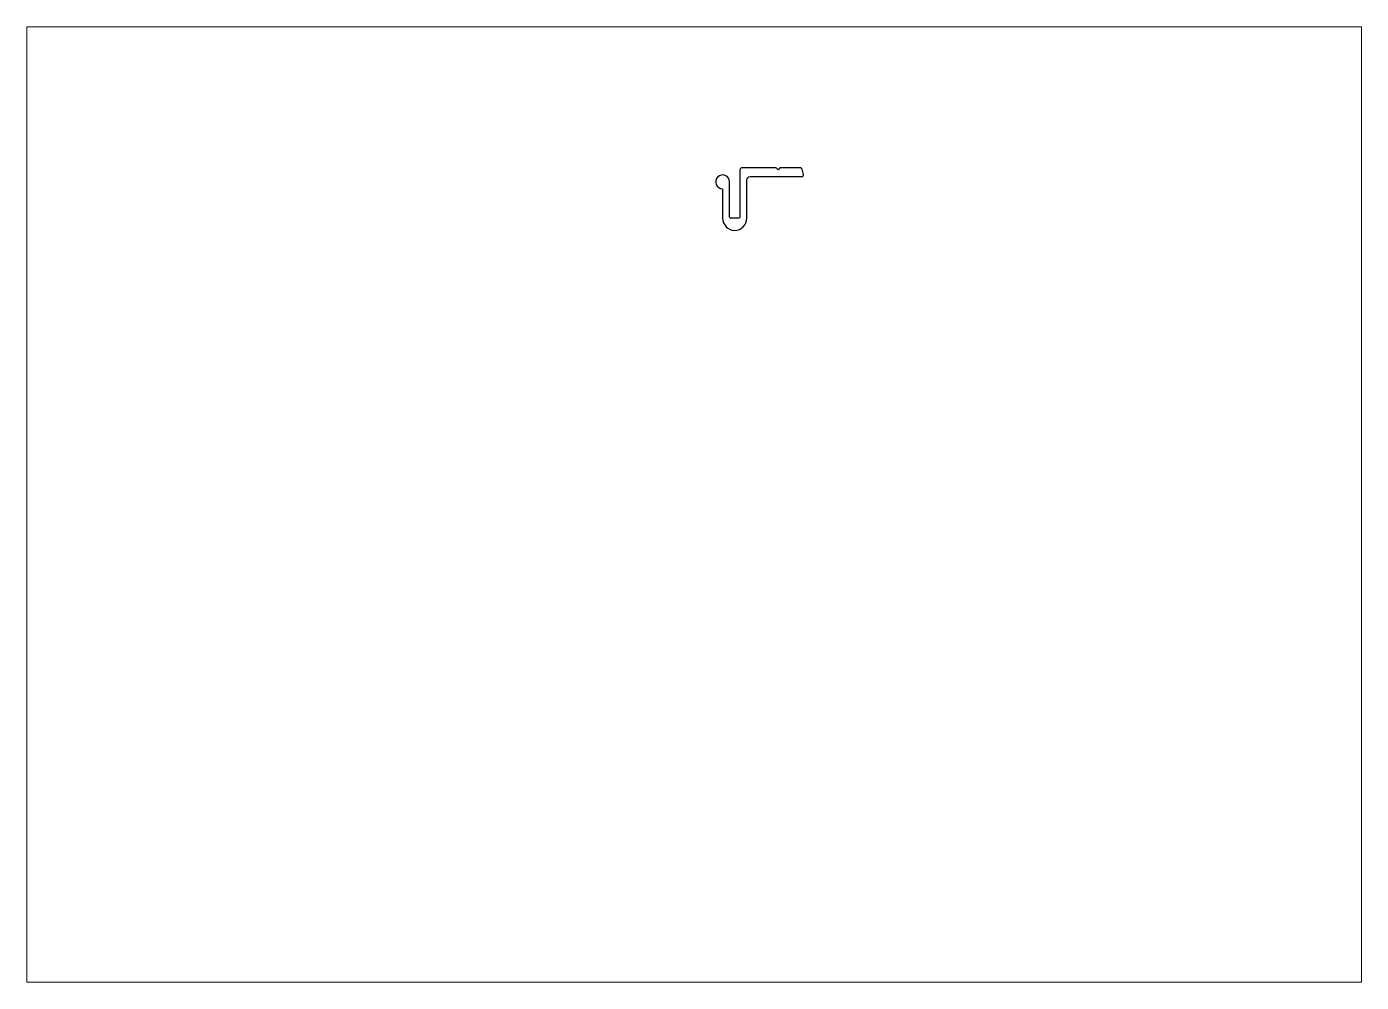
# Paper-space layout 'Layout1' of a CAD drawing. Extents: x 0 to 12.4, y 0 to 8.9.
# The model-space entities are those that its viewports show. They can reach past a viewport. Long polylines and large blocks are cut down to what shows.
import ezdxf

# ---------------------------------------------------------------- set-up
doc = ezdxf.new("R2010")
doc.units = 0
doc.header["$LTSCALE"] = 1.5
doc.layers.get('0').update_dxf_attribs({"linetype": 'CONTINUOUS'})
doc.layers.add('ANA', color=240, linetype='CONTINUOUS')

msp = doc.modelspace()

# ---------------------------------------------------------------- linework, layer by layer
at = {"layer": 'ANA'}
msp.add_lwpolyline([(-486.94, -19.46, -0.414214), (-485.94, -18.46), (-471.04, -18.46, 0.493145), (-470.56, -17.83), (-470.96, -16.33, 0.339454), (-471.44, -15.96), (-477.44, -15.96), (-477.94, -16.46), (-478.44, -15.96), (-488.44, -15.96, 0.414214), (-488.94, -16.46), (-488.94, -29.96, -0.414214), (-489.44, -30.46), (-491.44, -30.46, -0.414214), (-491.94, -29.96), (-491.94, -19.96, 2.414214), (-493.94, -21.96), (-493.94, -30.46, 1), (-486.94, -30.46)], format="xyb", close=True, dxfattribs=at)

psp = doc.layouts.get("Layout1")

# ---------------------------------------------------------------- viewports
at = {"layer": '0'}
psp.add_viewport(center=(6.202, 4.435), size=(12.401, 8.8772), view_center_point=(-502.187, -113.117), view_height=275.91753, dxfattribs=at)

doc.saveas('drawing.dxf')
